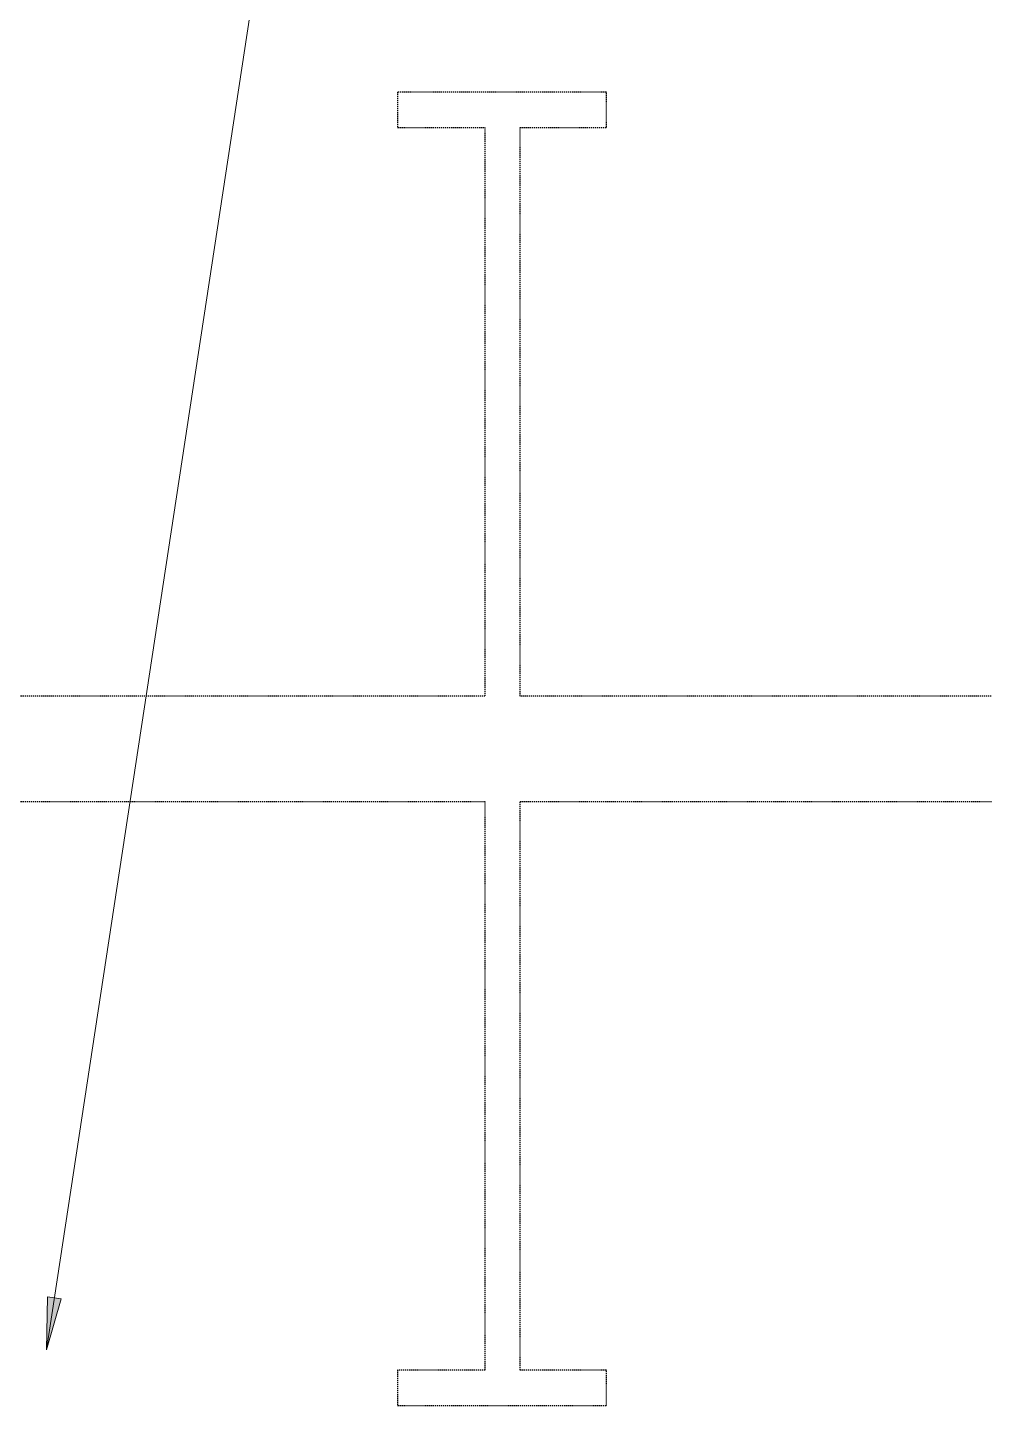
# Model space of a CAD drawing. Header units: inches. Extents: x -1176 to 1507, y -2527 to 978.
# Drawn here: x -929.2 to -820.3, y 105.7 to 262.5 of the extents above; entities that cross this region are included whole.
import ezdxf

# ---------------------------------------------------------------- set-up
doc = ezdxf.new("R2010")
doc.units = ezdxf.units.IN
doc.header["$MEASUREMENT"] = 0
doc.linetypes.add('Demolished', pattern=[0.1875, 0.125, -0.0625])
doc.layers.add('A-ANNO-KEYN', color=231, linetype='Continuous', lineweight=9)
doc.layers.add('A-WALL', color=113, linetype='Continuous', lineweight=18)

msp = doc.modelspace()

# ---------------------------------------------------------------- hatches: boundary and pattern name
at = {"layer": 'A-ANNO-KEYN'}
msp.add_hatch(color=256, dxfattribs=at).paths.add_polyline_path([(-927.1, 112), (-925.42, 117.81), (-926.98, 118.05)], flags=0)

# ---------------------------------------------------------------- linework, layer by layer
for p, q in [((-927.1, 112), (-882.74, 403.18)), ((-926.98, 118.05), (-927.1, 112)), ((-927.1, 112), (-925.42, 117.81)), ((-925.42, 117.81), (-926.98, 118.05))]:
    msp.add_line(p, q, dxfattribs=at)
at = {"layer": 'A-WALL', "color": 250, "linetype": 'Demolished', "lineweight": 30}
for p, q in [((-863.36, 255.14), (-887.12, 255.14)), ((-887.12, 255.14), (-887.12, 251.14)), ((-863.36, 251.14), (-863.36, 255.14)), ((-887.12, 251.14), (-877.19, 251.14)), ((-877.19, 251.14), (-877.19, 186.42)), ((-873.19, 186.42), (-873.19, 251.14)), ((-873.19, 251.14), (-863.36, 251.14)), ((-877.19, 186.42), (-944.63, 186.42)), ((-808.57, 186.42), (-873.19, 186.42)), ((-944.63, 174.42), (-877.19, 174.42)), ((-877.19, 174.42), (-877.19, 109.69)), ((-873.19, 174.42), (-808.57, 174.42)), ((-873.19, 109.69), (-873.19, 174.42)), ((-877.19, 109.69), (-887.12, 109.69)), ((-887.12, 109.69), (-887.12, 105.69)), ((-863.36, 109.69), (-873.19, 109.69)), ((-863.36, 105.69), (-863.36, 109.69)), ((-887.12, 105.69), (-863.36, 105.69))]:
    msp.add_line(p, q, dxfattribs=at)

doc.saveas('drawing.dxf')
